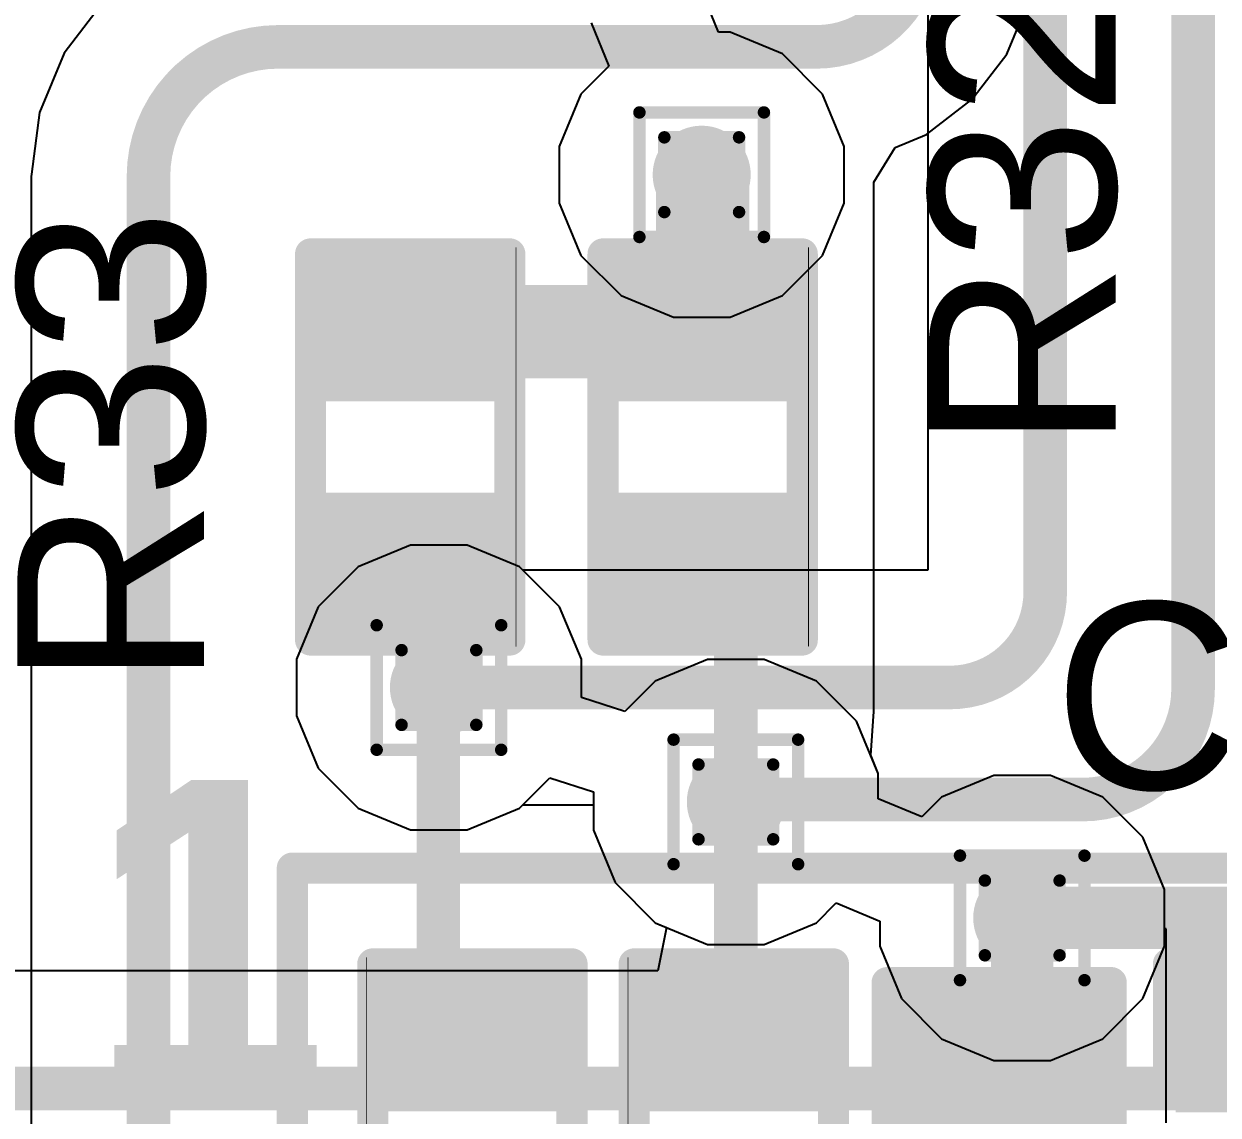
# Model space of a CAD drawing. Header units: inches. Extents: x -12 to 5357, y -8 to 5291.
# Drawn here: x 24.146 to 29.018, y 36.712 to 41.162 of the extents above; entities that cross this region are included whole.
import ezdxf

# ---------------------------------------------------------------- set-up
doc = ezdxf.new("R2010")
doc.units = ezdxf.units.IN
for name, color, linetype in [('Bottom Layer', 5, 'Continuous'), ('Drill Drawing', 1, 'Continuous'), ('Ground', 16, 'Continuous'), ('Power', 76, 'Continuous'), ('Top Layer', 1, 'Continuous'), ('Top Overlay', 2, 'Continuous'), ('Top Paste', 8, 'Continuous'), ('Top Solder', 216, 'Continuous'), ('Via Holes', 16, 'Continuous')]:
    doc.layers.add(name, color=color, linetype=linetype)
doc.styles.add('Arial', font='', dxfattribs={"height": 0.2})
doc.styles.add('Arial_Bold', font='', dxfattribs={"height": 0.2})
doc.styles.get('Arial').set_extended_font_data('Arial')
doc.styles.get('Arial_Bold').set_extended_font_data('Arial', bold=True)

# ---------------------------------------------------------------- blocks, each defined once
blk = doc.blocks.new('IND_0402_8')
at = {"layer": 'Top Layer'}
for points in [[(-0.55, 0.3), (-0.15, 0.3), (-0.15, -0.3), (-0.55, -0.3)], [(0.15, 0.3), (0.55, 0.3), (0.55, -0.3), (0.15, -0.3)]]:
    blk.add_hatch(color=1, dxfattribs=at).paths.add_polyline_path(points)
at = {"layer": 'Top Paste'}
for points in [[(-0.55, 0.3), (-0.15, 0.3), (-0.15, -0.3), (-0.55, -0.3)], [(0.15, 0.3), (0.55, 0.3), (0.55, -0.3), (0.15, -0.3)]]:
    blk.add_hatch(color=8, dxfattribs=at).paths.add_polyline_path(points)
at = {"layer": 'Top Solder'}
for points in [[(-0.6516, 0.4016), (-0.0484, 0.4016), (-0.0484, -0.4016), (-0.6516, -0.4016)], [(0.0484, 0.4016), (0.6516, 0.4016), (0.6516, -0.4016), (0.0484, -0.4016)]]:
    blk.add_hatch(color=216, dxfattribs=at).paths.add_polyline_path(points)
at = {"layer": 'Top Overlay'}
for points in [[(-0.3048, 0.4572, 0.127, 0.127, 0), (-0.7112, 0.4572, 0.127, 0.127, 0)], [(-0.7112, -0.4572, 0.127, 0.127, 0), (-0.7112, 0.4572, 0.127, 0.127, 0)], [(0.7112, 0.4572, 0.127, 0.127, 0), (-0.3048, 0.4572, 0.127, 0.127, 0)], [(0.7112, -0.4572, 0.127, 0.127, 0), (0.7112, 0.4572, 0.127, 0.127, 0)], [(-0.3048, -0.4572, 0.127, 0.127, 0), (-0.7112, -0.4572, 0.127, 0.127, 0)], [(0.7112, -0.4572, 0.127, 0.127, 0), (-0.3048, -0.4572, 0.127, 0.127, 0)]]:
    blk.add_lwpolyline(points, format="xyseb", dxfattribs=at)
for points in [[(-0.7429, 0.4572, 0.0635, 0.0635, 1), (-0.6794, 0.4572, 0.0635, 0.0635, 1)], [(-0.7429, 0.4572, 0.0635, 0.0635, 1), (-0.6794, 0.4572, 0.0635, 0.0635, 1)], [(-0.3366, 0.4572, 0.0635, 0.0635, 1), (-0.2731, 0.4572, 0.0635, 0.0635, 1)], [(-0.3366, 0.4572, 0.0635, 0.0635, 1), (-0.2731, 0.4572, 0.0635, 0.0635, 1)], [(0.6794, 0.4572, 0.0635, 0.0635, 1), (0.7429, 0.4572, 0.0635, 0.0635, 1)], [(0.6794, 0.4572, 0.0635, 0.0635, 1), (0.7429, 0.4572, 0.0635, 0.0635, 1)], [(-0.7429, -0.4572, 0.0635, 0.0635, 1), (-0.6794, -0.4572, 0.0635, 0.0635, 1)], [(-0.7429, -0.4572, 0.0635, 0.0635, 1), (-0.6794, -0.4572, 0.0635, 0.0635, 1)], [(-0.3366, -0.4572, 0.0635, 0.0635, 1), (-0.2731, -0.4572, 0.0635, 0.0635, 1)], [(-0.3366, -0.4572, 0.0635, 0.0635, 1), (-0.2731, -0.4572, 0.0635, 0.0635, 1)], [(0.6794, -0.4572, 0.0635, 0.0635, 1), (0.7429, -0.4572, 0.0635, 0.0635, 1)], [(0.6794, -0.4572, 0.0635, 0.0635, 1), (0.7429, -0.4572, 0.0635, 0.0635, 1)]]:
    blk.add_lwpolyline(points, format="xyseb", close=True, dxfattribs=at)
blk = doc.blocks.new('R___0402_36')
at = {"layer": 'Top Layer'}
for points in [[(-0.6985, -0.3175), (-0.6985, 0.3175), (-0.2413, 0.3175), (-0.2413, -0.3175)], [(0.2413, -0.3175), (0.2413, 0.3175), (0.6985, 0.3175), (0.6985, -0.3175)]]:
    blk.add_hatch(color=1, dxfattribs=at).paths.add_polyline_path(points)
at = {"layer": 'Top Paste'}
for points in [[(-0.6985, -0.3175), (-0.6985, 0.3175), (-0.2413, 0.3175), (-0.2413, -0.3175)], [(0.2413, -0.3175), (0.2413, 0.3175), (0.6985, 0.3175), (0.6985, -0.3175)]]:
    blk.add_hatch(color=8, dxfattribs=at).paths.add_polyline_path(points)
at = {"layer": 'Top Solder'}
for points in [[(-0.7535, -0.3725), (-0.7535, 0.3725), (-0.1863, 0.3725), (-0.1863, -0.3725)], [(0.1863, -0.3725), (0.1863, 0.3725), (0.7535, 0.3725), (0.7535, -0.3725)]]:
    blk.add_hatch(color=216, dxfattribs=at).paths.add_polyline_path(points)
at = {"layer": 'Top Overlay'}
for points in [[(-0.7874, 0.4064, 0.127, 0.127, 0), (0.7874, 0.4064, 0.127, 0.127, 0)], [(-0.7874, 0.4064, 0.127, 0.127, 0), (-0.7874, -0.4064, 0.127, 0.127, 0)], [(0.7874, 0.4064, 0.127, 0.127, 0), (0.7874, -0.4064, 0.127, 0.127, 0)], [(-0.7874, -0.4064, 0.127, 0.127, 0), (0.7874, -0.4064, 0.127, 0.127, 0)], [(-0.8128, -0.4318, 0.00323, 0.00323, 0), (0.8128, -0.4318, 0.00323, 0.00323, 0)]]:
    blk.add_lwpolyline(points, format="xyseb", dxfattribs=at)
for points in [[(-0.8191, 0.4064, 0.0635, 0.0635, 1), (-0.7556, 0.4064, 0.0635, 0.0635, 1)], [(-0.8191, 0.4064, 0.0635, 0.0635, 1), (-0.7556, 0.4064, 0.0635, 0.0635, 1)], [(0.7556, 0.4064, 0.0635, 0.0635, 1), (0.8191, 0.4064, 0.0635, 0.0635, 1)], [(0.7556, 0.4064, 0.0635, 0.0635, 1), (0.8191, 0.4064, 0.0635, 0.0635, 1)], [(-0.8191, -0.4064, 0.0635, 0.0635, 1), (-0.7556, -0.4064, 0.0635, 0.0635, 1)], [(-0.8191, -0.4064, 0.0635, 0.0635, 1), (-0.7556, -0.4064, 0.0635, 0.0635, 1)], [(0.7556, -0.4064, 0.0635, 0.0635, 1), (0.8191, -0.4064, 0.0635, 0.0635, 1)], [(0.7556, -0.4064, 0.0635, 0.0635, 1), (0.8191, -0.4064, 0.0635, 0.0635, 1)], [(-0.8136, -0.4318, 0.00161, 0.00161, 1), (-0.812, -0.4318, 0.00161, 0.00161, 1)], [(0.812, -0.4318, 0.00161, 0.00161, 1), (0.8136, -0.4318, 0.00161, 0.00161, 1)]]:
    blk.add_lwpolyline(points, format="xyseb", close=True, dxfattribs=at)
blk = doc.blocks.new('R___0402_37')
at = {"layer": 'Top Layer'}
for points in [[(-0.6985, -0.3175), (-0.6985, 0.3175), (-0.2413, 0.3175), (-0.2413, -0.3175)], [(0.2413, -0.3175), (0.2413, 0.3175), (0.6985, 0.3175), (0.6985, -0.3175)]]:
    blk.add_hatch(color=1, dxfattribs=at).paths.add_polyline_path(points)
at = {"layer": 'Top Paste'}
for points in [[(-0.6985, -0.3175), (-0.6985, 0.3175), (-0.2413, 0.3175), (-0.2413, -0.3175)], [(0.2413, -0.3175), (0.2413, 0.3175), (0.6985, 0.3175), (0.6985, -0.3175)]]:
    blk.add_hatch(color=8, dxfattribs=at).paths.add_polyline_path(points)
at = {"layer": 'Top Solder'}
for points in [[(-0.7535, -0.3725), (-0.7535, 0.3725), (-0.1863, 0.3725), (-0.1863, -0.3725)], [(0.1863, -0.3725), (0.1863, 0.3725), (0.7535, 0.3725), (0.7535, -0.3725)]]:
    blk.add_hatch(color=216, dxfattribs=at).paths.add_polyline_path(points)
at = {"layer": 'Top Overlay'}
for points in [[(-0.7874, 0.4064, 0.127, 0.127, 0), (0.7874, 0.4064, 0.127, 0.127, 0)], [(-0.7874, 0.4064, 0.127, 0.127, 0), (-0.7874, -0.4064, 0.127, 0.127, 0)], [(0.7874, 0.4064, 0.127, 0.127, 0), (0.7874, -0.4064, 0.127, 0.127, 0)], [(-0.7874, -0.4064, 0.127, 0.127, 0), (0.7874, -0.4064, 0.127, 0.127, 0)], [(-0.8128, -0.4318, 0.00323, 0.00323, 0), (0.8128, -0.4318, 0.00323, 0.00323, 0)]]:
    blk.add_lwpolyline(points, format="xyseb", dxfattribs=at)
for points in [[(-0.8191, 0.4064, 0.0635, 0.0635, 1), (-0.7556, 0.4064, 0.0635, 0.0635, 1)], [(-0.8191, 0.4064, 0.0635, 0.0635, 1), (-0.7556, 0.4064, 0.0635, 0.0635, 1)], [(0.7556, 0.4064, 0.0635, 0.0635, 1), (0.8191, 0.4064, 0.0635, 0.0635, 1)], [(0.7556, 0.4064, 0.0635, 0.0635, 1), (0.8191, 0.4064, 0.0635, 0.0635, 1)], [(-0.8191, -0.4064, 0.0635, 0.0635, 1), (-0.7556, -0.4064, 0.0635, 0.0635, 1)], [(-0.8191, -0.4064, 0.0635, 0.0635, 1), (-0.7556, -0.4064, 0.0635, 0.0635, 1)], [(0.7556, -0.4064, 0.0635, 0.0635, 1), (0.8191, -0.4064, 0.0635, 0.0635, 1)], [(0.7556, -0.4064, 0.0635, 0.0635, 1), (0.8191, -0.4064, 0.0635, 0.0635, 1)], [(-0.8136, -0.4318, 0.00161, 0.00161, 1), (-0.812, -0.4318, 0.00161, 0.00161, 1)], [(0.812, -0.4318, 0.00161, 0.00161, 1), (0.8136, -0.4318, 0.00161, 0.00161, 1)]]:
    blk.add_lwpolyline(points, format="xyseb", close=True, dxfattribs=at)
blk = doc.blocks.new('R___0402_45')
at = {"layer": 'Top Layer'}
for points in [[(-0.6985, -0.3175), (-0.6985, 0.3175), (-0.2413, 0.3175), (-0.2413, -0.3175)], [(0.2413, -0.3175), (0.2413, 0.3175), (0.6985, 0.3175), (0.6985, -0.3175)]]:
    blk.add_hatch(color=1, dxfattribs=at).paths.add_polyline_path(points)
at = {"layer": 'Top Paste'}
for points in [[(-0.6985, -0.3175), (-0.6985, 0.3175), (-0.2413, 0.3175), (-0.2413, -0.3175)], [(0.2413, -0.3175), (0.2413, 0.3175), (0.6985, 0.3175), (0.6985, -0.3175)]]:
    blk.add_hatch(color=8, dxfattribs=at).paths.add_polyline_path(points)
at = {"layer": 'Top Solder'}
for points in [[(-0.7535, -0.3725), (-0.7535, 0.3725), (-0.1863, 0.3725), (-0.1863, -0.3725)], [(0.1863, -0.3725), (0.1863, 0.3725), (0.7535, 0.3725), (0.7535, -0.3725)]]:
    blk.add_hatch(color=216, dxfattribs=at).paths.add_polyline_path(points)
at = {"layer": 'Top Overlay'}
for points in [[(0.7874, 0.4064, 0.127, 0.127, 0), (-0.7874, 0.4064, 0.127, 0.127, 0)], [(-0.7874, -0.4064, 0.127, 0.127, 0), (-0.7874, 0.4064, 0.127, 0.127, 0)], [(0.7874, -0.4064, 0.127, 0.127, 0), (0.7874, 0.4064, 0.127, 0.127, 0)], [(0.7874, -0.4064, 0.127, 0.127, 0), (-0.7874, -0.4064, 0.127, 0.127, 0)], [(0.8128, -0.4318, 0.00323, 0.00323, 0), (-0.8128, -0.4318, 0.00323, 0.00323, 0)]]:
    blk.add_lwpolyline(points, format="xyseb", dxfattribs=at)
for points in [[(-0.8191, 0.4064, 0.0635, 0.0635, 1), (-0.7556, 0.4064, 0.0635, 0.0635, 1)], [(-0.8191, 0.4064, 0.0635, 0.0635, 1), (-0.7556, 0.4064, 0.0635, 0.0635, 1)], [(0.7556, 0.4064, 0.0635, 0.0635, 1), (0.8191, 0.4064, 0.0635, 0.0635, 1)], [(0.7556, 0.4064, 0.0635, 0.0635, 1), (0.8191, 0.4064, 0.0635, 0.0635, 1)], [(-0.8191, -0.4064, 0.0635, 0.0635, 1), (-0.7556, -0.4064, 0.0635, 0.0635, 1)], [(-0.8191, -0.4064, 0.0635, 0.0635, 1), (-0.7556, -0.4064, 0.0635, 0.0635, 1)], [(0.7556, -0.4064, 0.0635, 0.0635, 1), (0.8191, -0.4064, 0.0635, 0.0635, 1)], [(0.7556, -0.4064, 0.0635, 0.0635, 1), (0.8191, -0.4064, 0.0635, 0.0635, 1)], [(-0.8136, -0.4318, 0.00161, 0.00161, 1), (-0.812, -0.4318, 0.00161, 0.00161, 1)], [(0.812, -0.4318, 0.00161, 0.00161, 1), (0.8136, -0.4318, 0.00161, 0.00161, 1)]]:
    blk.add_lwpolyline(points, format="xyseb", close=True, dxfattribs=at)
blk = doc.blocks.new('R___0402_46')
at = {"layer": 'Top Layer'}
for points in [[(-0.6985, -0.3175), (-0.6985, 0.3175), (-0.2413, 0.3175), (-0.2413, -0.3175)], [(0.2413, -0.3175), (0.2413, 0.3175), (0.6985, 0.3175), (0.6985, -0.3175)]]:
    blk.add_hatch(color=1, dxfattribs=at).paths.add_polyline_path(points)
at = {"layer": 'Top Paste'}
for points in [[(-0.6985, -0.3175), (-0.6985, 0.3175), (-0.2413, 0.3175), (-0.2413, -0.3175)], [(0.2413, -0.3175), (0.2413, 0.3175), (0.6985, 0.3175), (0.6985, -0.3175)]]:
    blk.add_hatch(color=8, dxfattribs=at).paths.add_polyline_path(points)
at = {"layer": 'Top Solder'}
for points in [[(-0.7535, -0.3725), (-0.7535, 0.3725), (-0.1863, 0.3725), (-0.1863, -0.3725)], [(0.1863, -0.3725), (0.1863, 0.3725), (0.7535, 0.3725), (0.7535, -0.3725)]]:
    blk.add_hatch(color=216, dxfattribs=at).paths.add_polyline_path(points)
at = {"layer": 'Top Overlay'}
for points in [[(0.7874, 0.4064, 0.127, 0.127, 0), (-0.7874, 0.4064, 0.127, 0.127, 0)], [(-0.7874, -0.4064, 0.127, 0.127, 0), (-0.7874, 0.4064, 0.127, 0.127, 0)], [(0.7874, -0.4064, 0.127, 0.127, 0), (0.7874, 0.4064, 0.127, 0.127, 0)], [(0.7874, -0.4064, 0.127, 0.127, 0), (-0.7874, -0.4064, 0.127, 0.127, 0)], [(0.8128, -0.4318, 0.00323, 0.00323, 0), (-0.8128, -0.4318, 0.00323, 0.00323, 0)]]:
    blk.add_lwpolyline(points, format="xyseb", dxfattribs=at)
for points in [[(-0.8191, 0.4064, 0.0635, 0.0635, 1), (-0.7556, 0.4064, 0.0635, 0.0635, 1)], [(-0.8191, 0.4064, 0.0635, 0.0635, 1), (-0.7556, 0.4064, 0.0635, 0.0635, 1)], [(0.7556, 0.4064, 0.0635, 0.0635, 1), (0.8191, 0.4064, 0.0635, 0.0635, 1)], [(0.7556, 0.4064, 0.0635, 0.0635, 1), (0.8191, 0.4064, 0.0635, 0.0635, 1)], [(-0.8191, -0.4064, 0.0635, 0.0635, 1), (-0.7556, -0.4064, 0.0635, 0.0635, 1)], [(-0.8191, -0.4064, 0.0635, 0.0635, 1), (-0.7556, -0.4064, 0.0635, 0.0635, 1)], [(0.7556, -0.4064, 0.0635, 0.0635, 1), (0.8191, -0.4064, 0.0635, 0.0635, 1)], [(0.7556, -0.4064, 0.0635, 0.0635, 1), (0.8191, -0.4064, 0.0635, 0.0635, 1)], [(-0.8136, -0.4318, 0.00161, 0.00161, 1), (-0.812, -0.4318, 0.00161, 0.00161, 1)], [(0.812, -0.4318, 0.00161, 0.00161, 1), (0.8136, -0.4318, 0.00161, 0.00161, 1)]]:
    blk.add_lwpolyline(points, format="xyseb", close=True, dxfattribs=at)
blk = doc.blocks.new('C___0402_100')
at = {"layer": 'Top Layer'}
for points in [[(-0.6985, -0.3175), (-0.6985, 0.3175), (-0.2413, 0.3175), (-0.2413, -0.3175)], [(0.2413, -0.3175), (0.2413, 0.3175), (0.6985, 0.3175), (0.6985, -0.3175)]]:
    blk.add_hatch(color=1, dxfattribs=at).paths.add_polyline_path(points)
at = {"layer": 'Top Paste'}
for points in [[(-0.6985, -0.3175), (-0.6985, 0.3175), (-0.2413, 0.3175), (-0.2413, -0.3175)], [(0.2413, -0.3175), (0.2413, 0.3175), (0.6985, 0.3175), (0.6985, -0.3175)]]:
    blk.add_hatch(color=8, dxfattribs=at).paths.add_polyline_path(points)
at = {"layer": 'Top Solder'}
for points in [[(-0.7585, -0.3775), (-0.7585, 0.3775), (-0.1813, 0.3775), (-0.1813, -0.3775)], [(0.1813, -0.3775), (0.1813, 0.3775), (0.7585, 0.3775), (0.7585, -0.3775)]]:
    blk.add_hatch(color=216, dxfattribs=at).paths.add_polyline_path(points)
at = {"layer": 'Top Overlay'}
for points in [[(-0.2794, 0.4064, 0.127, 0.127, 0), (-0.7874, 0.4064, 0.127, 0.127, 0)], [(-0.7874, -0.4064, 0.127, 0.127, 0), (-0.7874, 0.4064, 0.127, 0.127, 0)], [(0.7874, 0.4064, 0.127, 0.127, 0), (0.2794, 0.4064, 0.127, 0.127, 0)], [(0.7874, -0.4064, 0.127, 0.127, 0), (0.7874, 0.4064, 0.127, 0.127, 0)], [(-0.2794, -0.4064, 0.127, 0.127, 0), (-0.7874, -0.4064, 0.127, 0.127, 0)], [(0.7874, -0.4064, 0.127, 0.127, 0), (0.2794, -0.4064, 0.127, 0.127, 0)]]:
    blk.add_lwpolyline(points, format="xyseb", dxfattribs=at)
for points in [[(-0.8191, 0.4064, 0.0635, 0.0635, 1), (-0.7556, 0.4064, 0.0635, 0.0635, 1)], [(-0.8191, 0.4064, 0.0635, 0.0635, 1), (-0.7556, 0.4064, 0.0635, 0.0635, 1)], [(-0.3111, 0.4064, 0.0635, 0.0635, 1), (-0.2477, 0.4064, 0.0635, 0.0635, 1)], [(0.2477, 0.4064, 0.0635, 0.0635, 1), (0.3111, 0.4064, 0.0635, 0.0635, 1)], [(0.7556, 0.4064, 0.0635, 0.0635, 1), (0.8191, 0.4064, 0.0635, 0.0635, 1)], [(0.7556, 0.4064, 0.0635, 0.0635, 1), (0.8191, 0.4064, 0.0635, 0.0635, 1)], [(-0.8191, -0.4064, 0.0635, 0.0635, 1), (-0.7556, -0.4064, 0.0635, 0.0635, 1)], [(-0.8191, -0.4064, 0.0635, 0.0635, 1), (-0.7556, -0.4064, 0.0635, 0.0635, 1)], [(-0.3111, -0.4064, 0.0635, 0.0635, 1), (-0.2477, -0.4064, 0.0635, 0.0635, 1)], [(0.2477, -0.4064, 0.0635, 0.0635, 1), (0.3111, -0.4064, 0.0635, 0.0635, 1)], [(0.7556, -0.4064, 0.0635, 0.0635, 1), (0.8191, -0.4064, 0.0635, 0.0635, 1)], [(0.7556, -0.4064, 0.0635, 0.0635, 1), (0.8191, -0.4064, 0.0635, 0.0635, 1)]]:
    blk.add_lwpolyline(points, format="xyseb", close=True, dxfattribs=at)

msp = doc.modelspace()

# ---------------------------------------------------------------- hatches: boundary and pattern name
at = {"layer": 'Bottom Layer'}
h = msp.add_hatch(color=5, dxfattribs=at)
edge = h.paths.add_edge_path()
edge.add_arc((26.9116, 40.547), 0.2, 0, 360)
h = msp.add_hatch(color=5, dxfattribs=at)
edge = h.paths.add_edge_path()
edge.add_arc((25.8396, 38.4556), 0.2, 0, 360)
h = msp.add_hatch(color=5, dxfattribs=at)
edge = h.paths.add_edge_path()
edge.add_arc((27.051, 37.9889), 0.2, 0, 360)
h = msp.add_hatch(color=5, dxfattribs=at)
edge = h.paths.add_edge_path()
edge.add_arc((28.2194, 37.5158), 0.2, 0, 360)
at = {"layer": 'Ground'}
h = msp.add_hatch(color=16, dxfattribs=at)
edge = h.paths.add_edge_path()
edge.add_arc((26.9116, 40.547), 0.2, 0, 360)
h = msp.add_hatch(color=16, dxfattribs=at)
edge = h.paths.add_edge_path()
edge.add_arc((25.8396, 38.4556), 0.2, 0, 360)
h = msp.add_hatch(color=16, dxfattribs=at)
edge = h.paths.add_edge_path()
edge.add_arc((27.051, 37.9889), 0.2, 0, 360)
h = msp.add_hatch(color=16, dxfattribs=at)
edge = h.paths.add_edge_path()
edge.add_arc((28.2194, 37.5158), 0.2, 0, 360)
at = {"layer": 'Power'}
h = msp.add_hatch(color=76, dxfattribs=at)
edge = h.paths.add_edge_path()
edge.add_arc((26.9116, 40.547), 0.2, 0, 360)
h = msp.add_hatch(color=76, dxfattribs=at)
edge = h.paths.add_edge_path()
edge.add_arc((25.8396, 38.4556), 0.2, 0, 360)
h = msp.add_hatch(color=76, dxfattribs=at)
edge = h.paths.add_edge_path()
edge.add_arc((27.051, 37.9889), 0.2, 0, 360)
h = msp.add_hatch(color=76, dxfattribs=at)
edge = h.paths.add_edge_path()
edge.add_arc((28.2194, 37.5158), 0.2, 0, 360)
at = {"layer": 'Top Layer'}
h = msp.add_hatch(color=1, dxfattribs=at)
edge = h.paths.add_edge_path()
edge.add_arc((26.9116, 40.547), 0.2, 0, 360)
h = msp.add_hatch(color=1, dxfattribs=at)
edge = h.paths.add_edge_path()
edge.add_arc((25.8396, 38.4556), 0.2, 0, 360)
h = msp.add_hatch(color=1, dxfattribs=at)
edge = h.paths.add_edge_path()
edge.add_arc((27.051, 37.9889), 0.2, 0, 360)
h = msp.add_hatch(color=1, dxfattribs=at)
edge = h.paths.add_edge_path()
edge.add_arc((28.2194, 37.5158), 0.2, 0, 360)
at = {"layer": 'Via Holes'}
h = msp.add_hatch(color=7, dxfattribs=at)
edge = h.paths.add_edge_path()
edge.add_arc((26.9116, 40.547), 0.1, 0, 360)
h = msp.add_hatch(color=7, dxfattribs=at)
edge = h.paths.add_edge_path()
edge.add_arc((25.8396, 38.4556), 0.1, 0, 360)
h = msp.add_hatch(color=7, dxfattribs=at)
edge = h.paths.add_edge_path()
edge.add_arc((27.051, 37.9889), 0.1, 0, 360)
h = msp.add_hatch(color=7, dxfattribs=at)
edge = h.paths.add_edge_path()
edge.add_arc((28.2194, 37.5158), 0.1, 0, 360)

# ---------------------------------------------------------------- linework, layer by layer
at = {"layer": 'Bottom Layer'}
for p, q in [((27.834, 48.6865), (27.834, 38.9347)), ((26.9798, 41.128), (26.9086, 41.3058)), ((26.4609, 41.167), (26.5322, 40.9892)), ((27.0272, 41.128), (26.9798, 41.128)), ((27.2407, 41.0395), (27.0272, 41.128)), ((27.4042, 40.8761), (27.2407, 41.0395)), ((26.5322, 40.9892), (26.4191, 40.8761)), ((26.4191, 40.8761), (26.3306, 40.6626)), ((27.4926, 40.6626), (27.4042, 40.8761)), ((26.3306, 40.6626), (26.3306, 40.4314)), ((27.4926, 40.4314), (27.4926, 40.6626)), ((26.3306, 40.4314), (26.4191, 40.2179)), ((27.4042, 40.2179), (27.4926, 40.4314)), ((26.4191, 40.2179), (26.5825, 40.0545)), ((27.2407, 40.0545), (27.4042, 40.2179)), ((26.5825, 40.0545), (26.7961, 39.966)), ((27.0272, 39.966), (27.2407, 40.0545)), ((26.7961, 39.966), (27.0272, 39.966)), ((25.724, 39.0366), (25.5104, 38.9481)), ((25.9551, 39.0366), (25.724, 39.0366)), ((26.1687, 38.9481), (25.9551, 39.0366)), ((25.5104, 38.9481), (25.347, 38.7847)), ((26.1821, 38.9347), (26.1687, 38.9481)), ((27.834, 38.9347), (26.1821, 38.9347)), ((25.347, 38.7847), (25.2586, 38.5712)), ((25.2586, 38.5712), (25.2586, 38.34)), ((25.2586, 38.34), (25.347, 38.1265)), ((25.347, 38.1265), (25.5104, 37.9631)), ((25.5104, 37.9631), (25.724, 37.8746)), ((25.9551, 37.8746), (26.1687, 37.9631)), ((26.1687, 37.9631), (26.1821, 37.9765)), ((26.1821, 37.9765), (26.47, 37.9765)), ((26.47, 37.9765), (26.47, 37.8733)), ((25.724, 37.8746), (25.9551, 37.8746)), ((26.47, 37.8733), (26.5585, 37.6598)), ((26.5585, 37.6598), (26.7219, 37.4964)), ((26.7219, 37.4964), (26.7679, 37.4773)), ((26.7679, 37.4773), (26.7325, 37.2995)), ((26.7325, 37.2995), (24.001, 37.2995))]:
    msp.add_line(p, q, dxfattribs=at)
for points in [[(28.9164, 38.4497, 0.1778, 0.1778, 0), (28.9164, 53.1, 0.1778, 0.1778, 0)], [(28.3132, 38.8448, 0.1778, 0.1778, 0), (28.3132, 50.2998, 0.1778, 0.1778, 0)], [(28.3132, 38.8448, 0.1778, 0.1778, -0.414214), (27.9239, 38.4556, 0.1778, 0.1778, 0)], [(25.8396, 38.4556, 0.1778, 0.1778, 0), (27.9239, 38.4556, 0.1778, 0.1778, 0)], [(28.9164, 38.4497, 0.1778, 0.1778, -0.414214), (28.4651, 37.9984, 0.1778, 0.1778, 0)], [(27.051, 37.9984, 0.1778, 0.1778, 0), (28.4651, 37.9984, 0.1778, 0.1778, 0)], [(28.2194, 37.5158, 0.254, 0.254, 0), (34.8633, 37.5158, 0.254, 0.254, 0)], [(23.9145, 36.8204, 0.1778, 0.1778, 0), (33.4615, 36.8204, 0.1778, 0.1778, 0)]]:
    msp.add_lwpolyline(points, format="xyseb", dxfattribs=at)
for points in [[(28.2687, 38.8448, 0.0889, 0.0889, 1), (28.3576, 38.8448, 0.0889, 0.0889, 1)], [(28.2687, 38.8448, 0.0889, 0.0889, 1), (28.3576, 38.8448, 0.0889, 0.0889, 1)], [(25.7951, 38.4556, 0.0889, 0.0889, 1), (25.884, 38.4556, 0.0889, 0.0889, 1)], [(27.8795, 38.4556, 0.0889, 0.0889, 1), (27.9684, 38.4556, 0.0889, 0.0889, 1)], [(27.8795, 38.4556, 0.0889, 0.0889, 1), (27.9684, 38.4556, 0.0889, 0.0889, 1)], [(28.8719, 38.4497, 0.0889, 0.0889, 1), (28.9608, 38.4497, 0.0889, 0.0889, 1)], [(28.8719, 38.4497, 0.0889, 0.0889, 1), (28.9608, 38.4497, 0.0889, 0.0889, 1)], [(27.0066, 37.9984, 0.0889, 0.0889, 1), (27.0954, 37.9984, 0.0889, 0.0889, 1)], [(28.4206, 37.9984, 0.0889, 0.0889, 1), (28.5095, 37.9984, 0.0889, 0.0889, 1)], [(28.4206, 37.9984, 0.0889, 0.0889, 1), (28.5095, 37.9984, 0.0889, 0.0889, 1)], [(28.1559, 37.5158, 0.127, 0.127, 1), (28.2829, 37.5158, 0.127, 0.127, 1)]]:
    msp.add_lwpolyline(points, format="xyseb", close=True, dxfattribs=at)
at = {"layer": 'Drill Drawing'}
for points in [[(26.6576, 40.801, 0.0508, 0.0508, 0), (27.1656, 40.801, 0.0508, 0.0508, 0)], [(26.6576, 40.293, 0.0508, 0.0508, 0), (26.6576, 40.801, 0.0508, 0.0508, 0)], [(27.1656, 40.293, 0.0508, 0.0508, 0), (27.1656, 40.801, 0.0508, 0.0508, 0)], [(26.7592, 40.6994, 0.0508, 0.0508, 0), (27.064, 40.6994, 0.0508, 0.0508, 0)], [(26.7592, 40.3946, 0.0508, 0.0508, 0), (26.7592, 40.6994, 0.0508, 0.0508, 0)], [(27.064, 40.3946, 0.0508, 0.0508, 0), (27.064, 40.6994, 0.0508, 0.0508, 0)], [(26.7592, 40.3946, 0.0508, 0.0508, 0), (27.064, 40.3946, 0.0508, 0.0508, 0)], [(26.6576, 40.293, 0.0508, 0.0508, 0), (27.1656, 40.293, 0.0508, 0.0508, 0)], [(25.5856, 38.7096, 0.0508, 0.0508, 0), (26.0936, 38.7096, 0.0508, 0.0508, 0)], [(25.5856, 38.2016, 0.0508, 0.0508, 0), (25.5856, 38.7096, 0.0508, 0.0508, 0)], [(26.0936, 38.2016, 0.0508, 0.0508, 0), (26.0936, 38.7096, 0.0508, 0.0508, 0)], [(25.6872, 38.608, 0.0508, 0.0508, 0), (25.992, 38.608, 0.0508, 0.0508, 0)], [(25.6872, 38.3032, 0.0508, 0.0508, 0), (25.6872, 38.608, 0.0508, 0.0508, 0)], [(25.992, 38.3032, 0.0508, 0.0508, 0), (25.992, 38.608, 0.0508, 0.0508, 0)], [(25.6872, 38.3032, 0.0508, 0.0508, 0), (25.992, 38.3032, 0.0508, 0.0508, 0)], [(26.797, 38.2429, 0.0508, 0.0508, 0), (27.305, 38.2429, 0.0508, 0.0508, 0)], [(26.797, 37.7349, 0.0508, 0.0508, 0), (26.797, 38.2429, 0.0508, 0.0508, 0)], [(27.305, 37.7349, 0.0508, 0.0508, 0), (27.305, 38.2429, 0.0508, 0.0508, 0)], [(25.5856, 38.2016, 0.0508, 0.0508, 0), (26.0936, 38.2016, 0.0508, 0.0508, 0)], [(26.8986, 38.1413, 0.0508, 0.0508, 0), (27.2034, 38.1413, 0.0508, 0.0508, 0)], [(26.8986, 37.8365, 0.0508, 0.0508, 0), (26.8986, 38.1413, 0.0508, 0.0508, 0)], [(27.2034, 37.8365, 0.0508, 0.0508, 0), (27.2034, 38.1413, 0.0508, 0.0508, 0)], [(26.8986, 37.8365, 0.0508, 0.0508, 0), (27.2034, 37.8365, 0.0508, 0.0508, 0)], [(26.797, 37.7349, 0.0508, 0.0508, 0), (27.305, 37.7349, 0.0508, 0.0508, 0)], [(27.9654, 37.7698, 0.0508, 0.0508, 0), (28.4734, 37.7698, 0.0508, 0.0508, 0)], [(27.9654, 37.2618, 0.0508, 0.0508, 0), (27.9654, 37.7698, 0.0508, 0.0508, 0)], [(28.4734, 37.2618, 0.0508, 0.0508, 0), (28.4734, 37.7698, 0.0508, 0.0508, 0)], [(28.067, 37.6682, 0.0508, 0.0508, 0), (28.3718, 37.6682, 0.0508, 0.0508, 0)], [(28.067, 37.3634, 0.0508, 0.0508, 0), (28.067, 37.6682, 0.0508, 0.0508, 0)], [(28.3718, 37.3634, 0.0508, 0.0508, 0), (28.3718, 37.6682, 0.0508, 0.0508, 0)], [(28.067, 37.3634, 0.0508, 0.0508, 0), (28.3718, 37.3634, 0.0508, 0.0508, 0)], [(27.9654, 37.2618, 0.0508, 0.0508, 0), (28.4734, 37.2618, 0.0508, 0.0508, 0)]]:
    msp.add_lwpolyline(points, format="xyseb", dxfattribs=at)
for points in [[(26.6449, 40.801, 0.0254, 0.0254, 1), (26.6703, 40.801, 0.0254, 0.0254, 1)], [(26.6449, 40.801, 0.0254, 0.0254, 1), (26.6703, 40.801, 0.0254, 0.0254, 1)], [(27.1529, 40.801, 0.0254, 0.0254, 1), (27.1783, 40.801, 0.0254, 0.0254, 1)], [(27.1529, 40.801, 0.0254, 0.0254, 1), (27.1783, 40.801, 0.0254, 0.0254, 1)], [(26.7465, 40.6994, 0.0254, 0.0254, 1), (26.7719, 40.6994, 0.0254, 0.0254, 1)], [(26.7465, 40.6994, 0.0254, 0.0254, 1), (26.7719, 40.6994, 0.0254, 0.0254, 1)], [(27.0513, 40.6994, 0.0254, 0.0254, 1), (27.0767, 40.6994, 0.0254, 0.0254, 1)], [(27.0513, 40.6994, 0.0254, 0.0254, 1), (27.0767, 40.6994, 0.0254, 0.0254, 1)], [(26.7465, 40.3946, 0.0254, 0.0254, 1), (26.7719, 40.3946, 0.0254, 0.0254, 1)], [(26.7465, 40.3946, 0.0254, 0.0254, 1), (26.7719, 40.3946, 0.0254, 0.0254, 1)], [(27.0513, 40.3946, 0.0254, 0.0254, 1), (27.0767, 40.3946, 0.0254, 0.0254, 1)], [(27.0513, 40.3946, 0.0254, 0.0254, 1), (27.0767, 40.3946, 0.0254, 0.0254, 1)], [(26.6449, 40.293, 0.0254, 0.0254, 1), (26.6703, 40.293, 0.0254, 0.0254, 1)], [(26.6449, 40.293, 0.0254, 0.0254, 1), (26.6703, 40.293, 0.0254, 0.0254, 1)], [(27.1529, 40.293, 0.0254, 0.0254, 1), (27.1783, 40.293, 0.0254, 0.0254, 1)], [(27.1529, 40.293, 0.0254, 0.0254, 1), (27.1783, 40.293, 0.0254, 0.0254, 1)], [(25.5729, 38.7096, 0.0254, 0.0254, 1), (25.5983, 38.7096, 0.0254, 0.0254, 1)], [(25.5729, 38.7096, 0.0254, 0.0254, 1), (25.5983, 38.7096, 0.0254, 0.0254, 1)], [(26.0809, 38.7096, 0.0254, 0.0254, 1), (26.1063, 38.7096, 0.0254, 0.0254, 1)], [(26.0809, 38.7096, 0.0254, 0.0254, 1), (26.1063, 38.7096, 0.0254, 0.0254, 1)], [(25.6745, 38.608, 0.0254, 0.0254, 1), (25.6999, 38.608, 0.0254, 0.0254, 1)], [(25.6745, 38.608, 0.0254, 0.0254, 1), (25.6999, 38.608, 0.0254, 0.0254, 1)], [(25.9793, 38.608, 0.0254, 0.0254, 1), (26.0047, 38.608, 0.0254, 0.0254, 1)], [(25.9793, 38.608, 0.0254, 0.0254, 1), (26.0047, 38.608, 0.0254, 0.0254, 1)], [(25.6745, 38.3032, 0.0254, 0.0254, 1), (25.6999, 38.3032, 0.0254, 0.0254, 1)], [(25.6745, 38.3032, 0.0254, 0.0254, 1), (25.6999, 38.3032, 0.0254, 0.0254, 1)], [(25.9793, 38.3032, 0.0254, 0.0254, 1), (26.0047, 38.3032, 0.0254, 0.0254, 1)], [(25.9793, 38.3032, 0.0254, 0.0254, 1), (26.0047, 38.3032, 0.0254, 0.0254, 1)], [(26.7843, 38.2429, 0.0254, 0.0254, 1), (26.8097, 38.2429, 0.0254, 0.0254, 1)], [(26.7843, 38.2429, 0.0254, 0.0254, 1), (26.8097, 38.2429, 0.0254, 0.0254, 1)], [(27.2923, 38.2429, 0.0254, 0.0254, 1), (27.3177, 38.2429, 0.0254, 0.0254, 1)], [(27.2923, 38.2429, 0.0254, 0.0254, 1), (27.3177, 38.2429, 0.0254, 0.0254, 1)], [(25.5729, 38.2016, 0.0254, 0.0254, 1), (25.5983, 38.2016, 0.0254, 0.0254, 1)], [(25.5729, 38.2016, 0.0254, 0.0254, 1), (25.5983, 38.2016, 0.0254, 0.0254, 1)], [(26.0809, 38.2016, 0.0254, 0.0254, 1), (26.1063, 38.2016, 0.0254, 0.0254, 1)], [(26.0809, 38.2016, 0.0254, 0.0254, 1), (26.1063, 38.2016, 0.0254, 0.0254, 1)], [(26.8859, 38.1413, 0.0254, 0.0254, 1), (26.9113, 38.1413, 0.0254, 0.0254, 1)], [(26.8859, 38.1413, 0.0254, 0.0254, 1), (26.9113, 38.1413, 0.0254, 0.0254, 1)], [(27.1907, 38.1413, 0.0254, 0.0254, 1), (27.2161, 38.1413, 0.0254, 0.0254, 1)], [(27.1907, 38.1413, 0.0254, 0.0254, 1), (27.2161, 38.1413, 0.0254, 0.0254, 1)], [(26.8859, 37.8365, 0.0254, 0.0254, 1), (26.9113, 37.8365, 0.0254, 0.0254, 1)], [(26.8859, 37.8365, 0.0254, 0.0254, 1), (26.9113, 37.8365, 0.0254, 0.0254, 1)], [(27.1907, 37.8365, 0.0254, 0.0254, 1), (27.2161, 37.8365, 0.0254, 0.0254, 1)], [(27.1907, 37.8365, 0.0254, 0.0254, 1), (27.2161, 37.8365, 0.0254, 0.0254, 1)], [(26.7843, 37.7349, 0.0254, 0.0254, 1), (26.8097, 37.7349, 0.0254, 0.0254, 1)], [(26.7843, 37.7349, 0.0254, 0.0254, 1), (26.8097, 37.7349, 0.0254, 0.0254, 1)], [(27.2923, 37.7349, 0.0254, 0.0254, 1), (27.3177, 37.7349, 0.0254, 0.0254, 1)], [(27.2923, 37.7349, 0.0254, 0.0254, 1), (27.3177, 37.7349, 0.0254, 0.0254, 1)], [(27.9527, 37.7698, 0.0254, 0.0254, 1), (27.9781, 37.7698, 0.0254, 0.0254, 1)], [(27.9527, 37.7698, 0.0254, 0.0254, 1), (27.9781, 37.7698, 0.0254, 0.0254, 1)], [(28.4607, 37.7698, 0.0254, 0.0254, 1), (28.4861, 37.7698, 0.0254, 0.0254, 1)], [(28.4607, 37.7698, 0.0254, 0.0254, 1), (28.4861, 37.7698, 0.0254, 0.0254, 1)], [(28.0543, 37.6682, 0.0254, 0.0254, 1), (28.0797, 37.6682, 0.0254, 0.0254, 1)], [(28.0543, 37.6682, 0.0254, 0.0254, 1), (28.0797, 37.6682, 0.0254, 0.0254, 1)], [(28.3591, 37.6682, 0.0254, 0.0254, 1), (28.3845, 37.6682, 0.0254, 0.0254, 1)], [(28.3591, 37.6682, 0.0254, 0.0254, 1), (28.3845, 37.6682, 0.0254, 0.0254, 1)], [(28.0543, 37.3634, 0.0254, 0.0254, 1), (28.0797, 37.3634, 0.0254, 0.0254, 1)], [(28.0543, 37.3634, 0.0254, 0.0254, 1), (28.0797, 37.3634, 0.0254, 0.0254, 1)], [(28.3591, 37.3634, 0.0254, 0.0254, 1), (28.3845, 37.3634, 0.0254, 0.0254, 1)], [(28.3591, 37.3634, 0.0254, 0.0254, 1), (28.3845, 37.3634, 0.0254, 0.0254, 1)], [(27.9527, 37.2618, 0.0254, 0.0254, 1), (27.9781, 37.2618, 0.0254, 0.0254, 1)], [(27.9527, 37.2618, 0.0254, 0.0254, 1), (27.9781, 37.2618, 0.0254, 0.0254, 1)], [(28.4607, 37.2618, 0.0254, 0.0254, 1), (28.4861, 37.2618, 0.0254, 0.0254, 1)], [(28.4607, 37.2618, 0.0254, 0.0254, 1), (28.4861, 37.2618, 0.0254, 0.0254, 1)]]:
    msp.add_lwpolyline(points, format="xyseb", close=True, dxfattribs=at)
at = {"layer": 'Ground'}
for p, q in [((26.9798, 41.128), (26.9086, 41.3058)), ((26.4609, 41.167), (26.5322, 40.9892)), ((27.0272, 41.128), (26.9798, 41.128)), ((27.2407, 41.0395), (27.0272, 41.128)), ((27.4042, 40.8761), (27.2407, 41.0395)), ((26.5322, 40.9892), (26.4191, 40.8761)), ((26.4191, 40.8761), (26.3306, 40.6626)), ((27.4926, 40.6626), (27.4042, 40.8761)), ((26.3306, 40.6626), (26.3306, 40.4314)), ((27.4926, 40.4314), (27.4926, 40.6626)), ((26.3306, 40.4314), (26.4191, 40.2179)), ((27.4042, 40.2179), (27.4926, 40.4314)), ((26.4191, 40.2179), (26.5825, 40.0545)), ((27.2407, 40.0545), (27.4042, 40.2179)), ((26.5825, 40.0545), (26.7961, 39.966)), ((27.0272, 39.966), (27.2407, 40.0545)), ((26.7961, 39.966), (27.0272, 39.966)), ((25.724, 39.0366), (25.5104, 38.9481)), ((25.9551, 39.0366), (25.724, 39.0366)), ((26.1687, 38.9481), (25.9551, 39.0366)), ((25.5104, 38.9481), (25.347, 38.7847)), ((26.3321, 38.7847), (26.1687, 38.9481)), ((25.347, 38.7847), (25.2586, 38.5712)), ((26.4206, 38.5712), (26.3321, 38.7847)), ((25.2586, 38.5712), (25.2586, 38.34)), ((26.4206, 38.4143), (26.4206, 38.5712)), ((26.9354, 38.5699), (26.7219, 38.4814)), ((27.1666, 38.5699), (26.9354, 38.5699)), ((27.3801, 38.4814), (27.1666, 38.5699)), ((26.7219, 38.4814), (26.5984, 38.3579)), ((27.5435, 38.318), (27.3801, 38.4814)), ((26.5984, 38.3579), (26.4206, 38.4143)), ((25.2586, 38.34), (25.347, 38.1265)), ((27.632, 38.1045), (27.5435, 38.318)), ((25.347, 38.1265), (25.5104, 37.9631)), ((27.632, 38.0015), (27.632, 38.1045)), ((26.1687, 37.9631), (26.2922, 38.0866)), ((26.2922, 38.0866), (26.47, 38.0302)), ((28.1038, 38.0968), (27.8903, 38.0083)), ((28.335, 38.0968), (28.1038, 38.0968)), ((28.5485, 38.0083), (28.335, 38.0968)), ((26.47, 38.0302), (26.47, 37.8733)), ((27.8903, 38.0083), (27.8098, 37.9279)), ((28.7119, 37.8449), (28.5485, 38.0083)), ((25.5104, 37.9631), (25.724, 37.8746)), ((25.9551, 37.8746), (26.1687, 37.9631)), ((27.8098, 37.9279), (27.632, 38.0015)), ((25.724, 37.8746), (25.9551, 37.8746)), ((26.47, 37.8733), (26.5585, 37.6598)), ((28.8004, 37.6314), (28.7119, 37.8449)), ((26.5585, 37.6598), (26.7219, 37.4964)), ((28.8004, 37.4002), (28.8004, 37.6314)), ((27.3801, 37.4964), (27.4606, 37.5768)), ((27.4606, 37.5768), (27.6384, 37.5032)), ((26.7219, 37.4964), (26.9354, 37.4079)), ((27.1666, 37.4079), (27.3801, 37.4964)), ((27.6384, 37.5032), (27.6384, 37.4002)), ((26.9354, 37.4079), (27.1666, 37.4079)), ((27.6384, 37.4002), (27.7269, 37.1867)), ((28.7119, 37.1867), (28.8004, 37.4002)), ((27.7269, 37.1867), (27.8903, 37.0233)), ((28.5485, 37.0233), (28.7119, 37.1867)), ((27.8903, 37.0233), (28.1038, 36.9348)), ((28.335, 36.9348), (28.5485, 37.0233)), ((28.1038, 36.9348), (28.335, 36.9348))]:
    msp.add_line(p, q, dxfattribs=at)
at = {"layer": 'Power'}
for p, q in [((25.724, 39.0366), (25.5104, 38.9481)), ((25.9551, 39.0366), (25.724, 39.0366)), ((26.1687, 38.9481), (25.9551, 39.0366)), ((25.5104, 38.9481), (25.347, 38.7847)), ((26.3321, 38.7847), (26.1687, 38.9481)), ((25.347, 38.7847), (25.2586, 38.5712)), ((26.4206, 38.5712), (26.3321, 38.7847)), ((25.2586, 38.5712), (25.2586, 38.34)), ((26.4206, 38.4143), (26.4206, 38.5712)), ((26.9354, 38.5699), (26.7219, 38.4814)), ((27.1666, 38.5699), (26.9354, 38.5699)), ((27.3801, 38.4814), (27.1666, 38.5699)), ((26.7219, 38.4814), (26.5984, 38.3579)), ((27.5435, 38.318), (27.3801, 38.4814)), ((26.5984, 38.3579), (26.4206, 38.4143)), ((25.2586, 38.34), (25.347, 38.1265)), ((27.632, 38.1045), (27.5435, 38.318)), ((25.347, 38.1265), (25.5104, 37.9631)), ((27.632, 38.0015), (27.632, 38.1045)), ((26.1687, 37.9631), (26.2922, 38.0866)), ((26.2922, 38.0866), (26.47, 38.0302)), ((28.1038, 38.0968), (27.8903, 38.0083)), ((28.335, 38.0968), (28.1038, 38.0968)), ((28.5485, 38.0083), (28.335, 38.0968)), ((26.47, 38.0302), (26.47, 37.8733)), ((27.8903, 38.0083), (27.8098, 37.9279)), ((28.7119, 37.8449), (28.5485, 38.0083)), ((25.5104, 37.9631), (25.724, 37.8746)), ((25.9551, 37.8746), (26.1687, 37.9631)), ((27.8098, 37.9279), (27.632, 38.0015)), ((25.724, 37.8746), (25.9551, 37.8746)), ((26.47, 37.8733), (26.5585, 37.6598)), ((28.8004, 37.6314), (28.7119, 37.8449)), ((26.5585, 37.6598), (26.7219, 37.4964)), ((28.8004, 37.4002), (28.8004, 37.6314)), ((27.3801, 37.4964), (27.4606, 37.5768)), ((27.4606, 37.5768), (27.6384, 37.5032)), ((26.7219, 37.4964), (26.9354, 37.4079)), ((27.1666, 37.4079), (27.3801, 37.4964)), ((27.6384, 37.5032), (27.6384, 37.4002)), ((26.9354, 37.4079), (27.1666, 37.4079)), ((27.6384, 37.4002), (27.7269, 37.1867)), ((28.7119, 37.1867), (28.8004, 37.4002)), ((27.7269, 37.1867), (27.8903, 37.0233)), ((28.5485, 37.0233), (28.7119, 37.1867)), ((27.8903, 37.0233), (28.1038, 36.9348)), ((28.335, 36.9348), (28.5485, 37.0233)), ((28.1038, 36.9348), (28.335, 36.9348))]:
    msp.add_line(p, q, dxfattribs=at)
at = {"layer": 'Top Layer'}
for p, q in [((24.471, 41.2519), (24.311, 41.0433)), ((28.1566, 41.039), (28.2461, 41.2552)), ((24.311, 41.0433), (24.2104, 40.8005)), ((28.0141, 40.8534), (28.1566, 41.039)), ((27.8285, 40.7109), (28.0141, 40.8534)), ((24.2104, 40.8005), (24.1772, 40.5486)), ((27.7008, 40.658), (27.8285, 40.7109)), ((27.6141, 40.5161), (27.7008, 40.658)), ((24.1772, 40.5486), (24.1755, 40.5398)), ((24.1755, 40.5398), (24.1755, 34.616)), ((27.6141, 39.2969), (27.6141, 40.5161)), ((27.6141, 38.3571), (27.6141, 39.2969)), ((27.601, 38.1793), (27.6141, 38.3571)), ((27.6141, 38.3571), (27.6141, 38.3571)), ((27.632, 38.1045), (27.601, 38.1793)), ((27.632, 38.0015), (27.632, 38.1045)), ((28.1038, 38.0968), (27.8903, 38.0083)), ((28.335, 38.0968), (28.1038, 38.0968)), ((28.5485, 38.0083), (28.335, 38.0968)), ((27.8903, 38.0083), (27.8098, 37.9279)), ((28.7119, 37.8449), (28.5485, 38.0083)), ((27.8098, 37.9279), (27.632, 38.0015)), ((28.8004, 37.6314), (28.7119, 37.8449)), ((28.8004, 37.4718), (28.8004, 37.6314)), ((28.8063, 37.4718), (28.8004, 37.4718)), ((28.8063, 36.6807), (28.8063, 37.4718))]:
    msp.add_line(p, q, dxfattribs=at)
for points in [[(27.7991, 41.4873, 0.1778, 0.1778, -0.414214), (27.3802, 41.0684, 0.1778, 0.1778, 0)], [(24.6546, 40.5398, 0.1778, 0.1778, -0.414214), (25.1831, 41.0684, 0.1778, 0.1778, 0)], [(25.1831, 41.0684, 0.1778, 0.1778, 0), (27.3802, 41.0684, 0.1778, 0.1778, 0)], [(26.9116, 40.5419, 0.381, 0.381, 0), (26.9116, 40.547, 0.381, 0.381, 0)], [(26.9116, 40.5419, 0.381, 0.381, 0), (26.9156, 40.5378, 0.381, 0.381, 0)], [(26.9156, 39.9065, 0.381, 0.381, 0), (26.9156, 40.5378, 0.381, 0.381, 0)], [(24.6546, 34.616, 0.1778, 0.1778, 0), (24.6546, 40.5398, 0.1778, 0.1778, 0)], [(25.7224, 39.9065, 0.381, 0.381, 0), (26.9156, 39.9065, 0.381, 0.381, 0)], [(26.9156, 39.9065, 0.381, 0.381, 0), (26.9156, 39.9065, 0.381, 0.381, 0)], [(25.837, 37.1502, 0.1778, 0.1778, 0), (25.837, 39.0062, 0.1778, 0.1778, 0)], [(26.9156, 38.9667, 0.1778, 0.1778, 0), (27.051, 38.8313, 0.1778, 0.1778, 0)], [(27.051, 37.9889, 0.1778, 0.1778, 0), (27.051, 38.8313, 0.1778, 0.1778, 0)], [(27.051, 37.0193, 0.1778, 0.1778, 0), (27.051, 37.9889, 0.1778, 0.1778, 0)], [(28.2194, 36.8959, 0.254, 0.254, 0), (28.2194, 37.5158, 0.254, 0.254, 0)], [(25.9762, 37.0109, 0.1778, 0.1778, -0.414214), (25.837, 37.1502, 0.1778, 0.1778, 0)], [(27.0426, 37.0109, 0.1778, 0.1778, 0), (27.051, 37.0193, 0.1778, 0.1778, 0)], [(28.2142, 36.8908, 0.254, 0.254, 0), (28.2194, 36.8959, 0.254, 0.254, 0)]]:
    msp.add_lwpolyline(points, format="xyseb", dxfattribs=at)
for points in [[(25.1386, 41.0684, 0.0889, 0.0889, 1), (25.2275, 41.0684, 0.0889, 0.0889, 1)], [(25.1386, 41.0684, 0.0889, 0.0889, 1), (25.2275, 41.0684, 0.0889, 0.0889, 1)], [(27.3358, 41.0684, 0.0889, 0.0889, 1), (27.4247, 41.0684, 0.0889, 0.0889, 1)], [(27.3358, 41.0684, 0.0889, 0.0889, 1), (27.4247, 41.0684, 0.0889, 0.0889, 1)], [(26.8164, 40.547, 0.1905, 0.1905, 1), (27.0069, 40.547, 0.1905, 0.1905, 1)], [(26.8164, 40.5419, 0.1905, 0.1905, 1), (27.0069, 40.5419, 0.1905, 0.1905, 1)], [(26.8164, 40.5419, 0.1905, 0.1905, 1), (27.0069, 40.5419, 0.1905, 0.1905, 1)], [(26.8204, 40.5378, 0.1905, 0.1905, 1), (27.0109, 40.5378, 0.1905, 0.1905, 1)], [(26.8204, 40.5378, 0.1905, 0.1905, 1), (27.0109, 40.5378, 0.1905, 0.1905, 1)], [(24.6101, 40.5398, 0.0889, 0.0889, 1), (24.699, 40.5398, 0.0889, 0.0889, 1)], [(24.6101, 40.5398, 0.0889, 0.0889, 1), (24.699, 40.5398, 0.0889, 0.0889, 1)], [(25.6271, 39.9065, 0.1905, 0.1905, 1), (25.8176, 39.9065, 0.1905, 0.1905, 1)], [(26.8204, 39.9065, 0.1905, 0.1905, 1), (27.0109, 39.9065, 0.1905, 0.1905, 1)], [(26.8204, 39.9065, 0.1905, 0.1905, 1), (27.0109, 39.9065, 0.1905, 0.1905, 1)], [(26.8204, 39.9065, 0.1905, 0.1905, 1), (27.0109, 39.9065, 0.1905, 0.1905, 1)], [(26.8204, 39.9065, 0.1905, 0.1905, 1), (27.0109, 39.9065, 0.1905, 0.1905, 1)], [(25.7925, 39.0062, 0.0889, 0.0889, 1), (25.8814, 39.0062, 0.0889, 0.0889, 1)], [(26.8712, 38.9667, 0.0889, 0.0889, 1), (26.9601, 38.9667, 0.0889, 0.0889, 1)], [(27.0066, 38.8313, 0.0889, 0.0889, 1), (27.0954, 38.8313, 0.0889, 0.0889, 1)], [(27.0066, 38.8313, 0.0889, 0.0889, 1), (27.0954, 38.8313, 0.0889, 0.0889, 1)], [(27.0066, 37.9889, 0.0889, 0.0889, 1), (27.0954, 37.9889, 0.0889, 0.0889, 1)], [(27.0066, 37.9889, 0.0889, 0.0889, 1), (27.0954, 37.9889, 0.0889, 0.0889, 1)], [(28.1559, 37.5158, 0.127, 0.127, 1), (28.2829, 37.5158, 0.127, 0.127, 1)], [(25.7925, 37.1502, 0.0889, 0.0889, 1), (25.8814, 37.1502, 0.0889, 0.0889, 1)], [(25.7925, 37.1502, 0.0889, 0.0889, 1), (25.8814, 37.1502, 0.0889, 0.0889, 1)], [(25.9318, 37.0109, 0.0889, 0.0889, 1), (26.0207, 37.0109, 0.0889, 0.0889, 1)], [(26.9982, 37.0109, 0.0889, 0.0889, 1), (27.0871, 37.0109, 0.0889, 0.0889, 1)], [(27.0066, 37.0193, 0.0889, 0.0889, 1), (27.0954, 37.0193, 0.0889, 0.0889, 1)], [(27.0066, 37.0193, 0.0889, 0.0889, 1), (27.0954, 37.0193, 0.0889, 0.0889, 1)], [(28.1507, 36.8908, 0.127, 0.127, 1), (28.2777, 36.8908, 0.127, 0.127, 1)], [(28.1559, 36.8959, 0.127, 0.127, 1), (28.2829, 36.8959, 0.127, 0.127, 1)], [(28.1559, 36.8959, 0.127, 0.127, 1), (28.2829, 36.8959, 0.127, 0.127, 1)]]:
    msp.add_lwpolyline(points, format="xyseb", close=True, dxfattribs=at)
at = {"layer": 'Top Overlay'}
for points in [[(25.2414, 35.4114, 0.127, 0.127, 0), (25.2414, 37.719, 0.127, 0.127, 0)], [(25.2414, 37.719, 0.127, 0.127, 0), (30.3022, 37.719, 0.127, 0.127, 0)]]:
    msp.add_lwpolyline(points, format="xyseb", dxfattribs=at)
msp.add_lwpolyline([(25.2097, 37.719, 0.0635, 0.0635, 1), (25.2732, 37.719, 0.0635, 0.0635, 1)], format="xyseb", close=True, dxfattribs=at)
msp.add_lwpolyline([(25.2097, 37.719, 0.0635, 0.0635, 1), (25.2732, 37.719, 0.0635, 0.0635, 1)], format="xyseb", close=True, dxfattribs=at)

# ---------------------------------------------------------------- block references
for name, p, rotation in [('R___0402_36', (25.7224, 39.4366), 90), ('R___0402_37', (26.9156, 39.4366), 90), ('R___0402_45', (25.9762, 36.541), 270), ('R___0402_46', (27.0426, 36.541), 270), ('C___0402_100', (29.2222, 36.541), 270), ('IND_0402_8', (28.1253, 36.5408), 270)]:
    msp.add_blockref(name, p, dxfattribs=dict(rotation=rotation))

# ---------------------------------------------------------------- texts
at = {"layer": 'Top Overlay', "style": 'Arial'}
for s, p in [('R32', (28.6003, 39.4211)), ('R33', (24.8816, 38.4565))]:
    msp.add_text(s, height=0.762, rotation=90, dxfattribs=at).set_placement(p)
at = {"layer": 'Top Overlay'}
for s, height, style, p in [('C44', 0.762, 'Arial', (28.3471, 38.041)), ('1', 1.27, 'Arial_Bold', (24.4029, 36.8088))]:
    msp.add_text(s, height=height, dxfattribs=dict(at, style=style)).set_placement(p)

doc.saveas('drawing.dxf')
